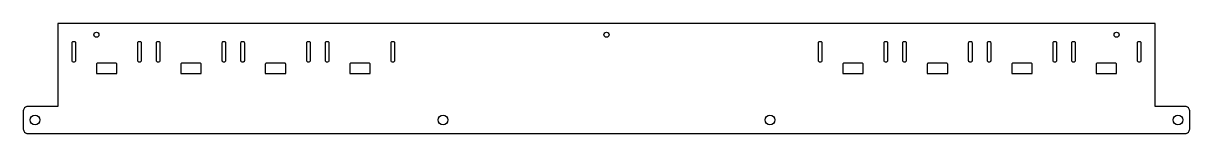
# Model space of a CAD drawing. Extents: x -515 to 515, y -79 to 18.
import ezdxf

# ---------------------------------------------------------------- set-up
doc = ezdxf.new("R2010")
doc.units = 0
doc.header["$MEASUREMENT"] = 0
doc.layers.get('0').update_dxf_attribs({"linetype": 'CONTINUOUS'})

msp = doc.modelspace()

# ---------------------------------------------------------------- linework, layer by layer
at = {"color": 7, "linetype": 'CONTINUOUS'}
for points in [[(484, 18.5), (-484, 18.5), (-484, -54.5), (-510.5, -54.5, 0.414214), (-514.5, -58.5), (-514.5, -74.5, 0.414214), (-510.5, -78.5), (510.5, -78.5, 0.414214), (514.5, -74.5), (514.5, -58.5, 0.414214), (510.5, -54.5), (484, -54.5)], [(-469.5, -15.5), (-470.5, -15.5, -0.414214), (-471.5, -14.5), (-471.5, 1.5, -0.414214), (-470.5, 2.5), (-469.5, 2.5, -0.414214), (-468.5, 1.5), (-468.5, -14.5, -0.414214)], [(-411.5, -15.5), (-412.5, -15.5, -0.414214), (-413.5, -14.5), (-413.5, 1.5, -0.414214), (-412.5, 2.5), (-411.5, 2.5, -0.414214), (-410.5, 1.5), (-410.5, -14.5, -0.414214)], [(-395, -15.5), (-396, -15.5, -0.414214), (-397, -14.5), (-397, 1.5, -0.414214), (-396, 2.5), (-395, 2.5, -0.414214), (-394, 1.5), (-394, -14.5, -0.414214)], [(-337, -15.5), (-338, -15.5, -0.414214), (-339, -14.5), (-339, 1.5, -0.414214), (-338, 2.5), (-337, 2.5, -0.414214), (-336, 1.5), (-336, -14.5, -0.414214)], [(-320.5, -15.5), (-321.5, -15.5, -0.414214), (-322.5, -14.5), (-322.5, 1.5, -0.414214), (-321.5, 2.5), (-320.5, 2.5, -0.414214), (-319.5, 1.5), (-319.5, -14.5, -0.414214)], [(-262.5, -15.5), (-263.5, -15.5, -0.414214), (-264.5, -14.5), (-264.5, 1.5, -0.414214), (-263.5, 2.5), (-262.5, 2.5, -0.414214), (-261.5, 1.5), (-261.5, -14.5, -0.414214)], [(-246, -15.5), (-247, -15.5, -0.414214), (-248, -14.5), (-248, 1.5, -0.414214), (-247, 2.5), (-246, 2.5, -0.414214), (-245, 1.5), (-245, -14.5, -0.414214)], [(-188, -15.5), (-189, -15.5, -0.414214), (-190, -14.5), (-190, 1.5, -0.414214), (-189, 2.5), (-188, 2.5, -0.414214), (-187, 1.5), (-187, -14.5, -0.414214)], [(189, -15.5), (188, -15.5, -0.414214), (187, -14.5), (187, 1.5, -0.414214), (188, 2.5), (189, 2.5, -0.414214), (190, 1.5), (190, -14.5, -0.414214)], [(247, -15.5), (246, -15.5, -0.414214), (245, -14.5), (245, 1.5, -0.414214), (246, 2.5), (247, 2.5, -0.414214), (248, 1.5), (248, -14.5, -0.414214)], [(263.5, -15.5), (262.5, -15.5, -0.414214), (261.5, -14.5), (261.5, 1.5, -0.414214), (262.5, 2.5), (263.5, 2.5, -0.414214), (264.5, 1.5), (264.5, -14.5, -0.414214)], [(321.5, -15.5), (320.5, -15.5, -0.414214), (319.5, -14.5), (319.5, 1.5, -0.414214), (320.5, 2.5), (321.5, 2.5, -0.414214), (322.5, 1.5), (322.5, -14.5, -0.414214)], [(338, -15.5), (337, -15.5, -0.414214), (336, -14.5), (336, 1.5, -0.414214), (337, 2.5), (338, 2.5, -0.414214), (339, 1.5), (339, -14.5, -0.414214)], [(396, -15.5), (395, -15.5, -0.414214), (394, -14.5), (394, 1.5, -0.414214), (395, 2.5), (396, 2.5, -0.414214), (397, 1.5), (397, -14.5, -0.414214)], [(412.5, -15.5), (411.5, -15.5, -0.414214), (410.5, -14.5), (410.5, 1.5, -0.414214), (411.5, 2.5), (412.5, 2.5, -0.414214), (413.5, 1.5), (413.5, -14.5, -0.414214)], [(470.5, -15.5), (469.5, -15.5, -0.414214), (468.5, -14.5), (468.5, 1.5, -0.414214), (469.5, 2.5), (470.5, 2.5, -0.414214), (471.5, 1.5), (471.5, -14.5, -0.414214)], [(-450, -17.5), (-450, -25.5), (-432, -25.5), (-432, -17.5, 0.414214), (-433, -16.5), (-449, -16.5, 0.414214)], [(-375.5, -17.5), (-375.5, -25.5), (-357.5, -25.5), (-357.5, -17.5, 0.414214), (-358.5, -16.5), (-374.5, -16.5, 0.414214)], [(-301, -17.5), (-301, -25.5), (-283, -25.5), (-283, -17.5, 0.414214), (-284, -16.5), (-300, -16.5, 0.414214)], [(-226.5, -17.5), (-226.5, -25.5), (-208.5, -25.5), (-208.5, -17.5, 0.414214), (-209.5, -16.5), (-225.5, -16.5, 0.414214)], [(208.5, -17.5), (208.5, -25.5), (226.5, -25.5), (226.5, -17.5, 0.414214), (225.5, -16.5), (209.5, -16.5, 0.414214)], [(283, -17.5), (283, -25.5), (301, -25.5), (301, -17.5, 0.414214), (300, -16.5), (284, -16.5, 0.414214)], [(357.5, -17.5), (357.5, -25.5), (375.5, -25.5), (375.5, -17.5, 0.414214), (374.5, -16.5), (358.5, -16.5, 0.414214)], [(432, -17.5), (432, -25.5), (450, -25.5), (450, -17.5, 0.414214), (449, -16.5), (433, -16.5, 0.414214)]]:
    msp.add_lwpolyline(points, format="xyb", close=True, dxfattribs=at)
for centre, radius in [((-450, 8.5), 2.25), ((0, 8.5), 2.25), ((450, 8.5), 2.25), ((-504.2, -66.5), 4.25), ((-144.2, -66.5), 4.25), ((144.2, -66.5), 4.25), ((504.2, -66.5), 4.25)]:
    msp.add_circle(centre, radius, dxfattribs=at)

doc.saveas('drawing.dxf')
